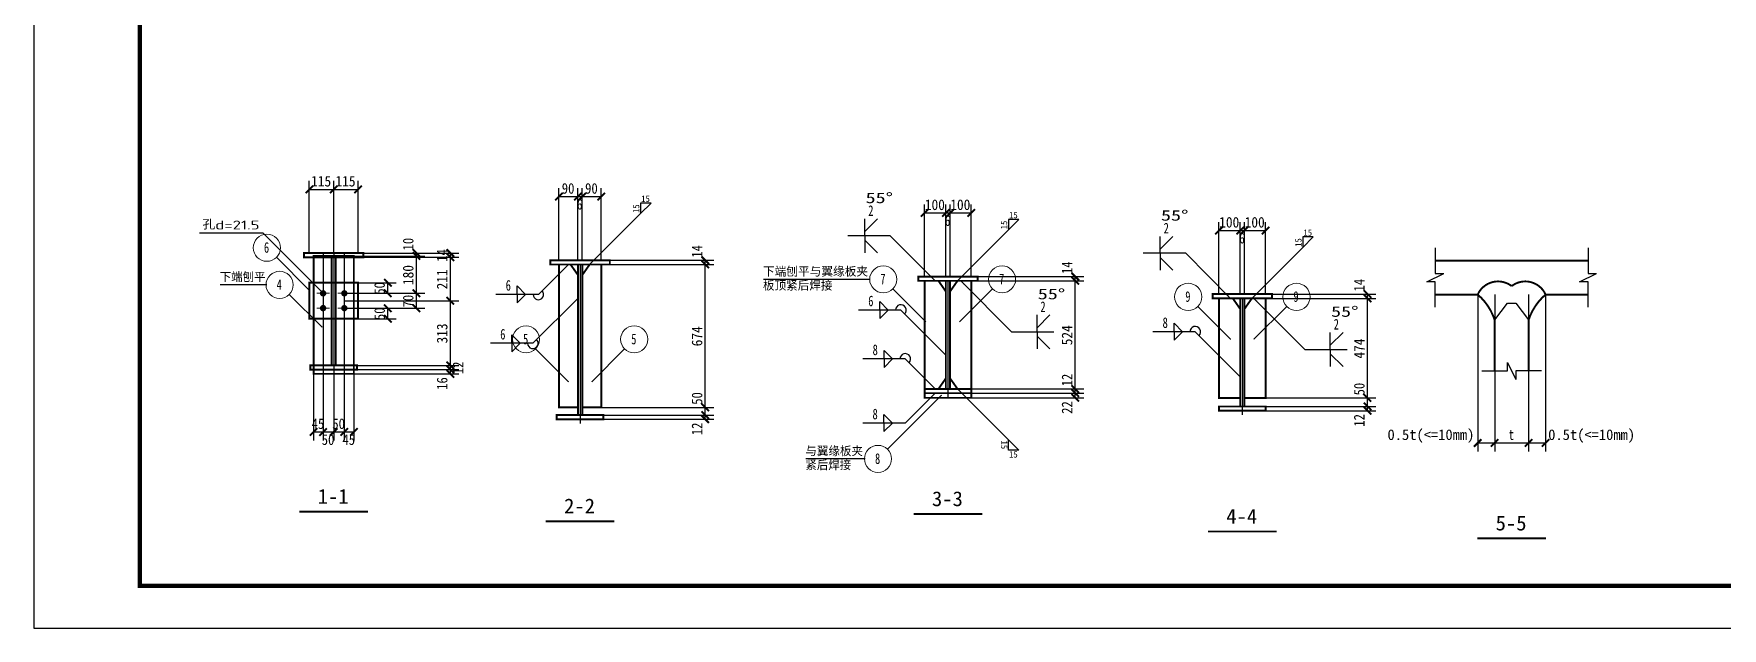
# Model space of a CAD drawing. Extents: x 69728788 to 150163257, y 20675998 to 43663798.
# Drawn here: x 75041786 to 75081585, y 20813997 to 20828019 of the extents above; entities that cross this region are included whole.
import ezdxf
from ezdxf.enums import TextEntityAlignment as Align

# ---------------------------------------------------------------- set-up
doc = ezdxf.new("R2010")
doc.units = 0
doc.header["$LTSCALE"] = 1000
doc.header["$MEASUREMENT"] = 0
doc.linetypes.add('2', pattern=[16, 12.5, -1.5, 0.5, -1.5])
doc.linetypes.add('5', pattern=[5.6, 2, -0.8, 2, -0.8])
for name, color, linetype in [('10', 7, 'CONTINUOUS'), ('320', 2, 'CONTINUOUS'), ('PUB_TITLE', 4, 'CONTINUOUS'), ('尺寸标注', 253, 'CONTINUOUS'), ('焊缝标注', 253, 'CONTINUOUS'), ('螺栓孔标注', 253, 'CONTINUOUS'), ('详图符号', 253, '2')]:
    doc.layers.add(name, color=color, linetype=linetype)
doc.layers.add('编号标注', color=9, linetype='CONTINUOUS', lineweight=18)
doc.styles.add('PkpmHz', font='Pkpmeng', dxfattribs={"width": 0.7, "bigfont": 'hztxt'})

msp = doc.modelspace()

# ---------------------------------------------------------------- linework, layer by layer
at = {"layer": '10', "color": 253}
for p, q in [((75056088.5, 20823776.8), (75056336, 20824024.3)), ((75056336, 20824024.3), (75056088.5, 20824024.3)), ((75056088.5, 20824024.3), (75056088.5, 20823776.8)), ((75054888.5, 20822576.8), (75056088.5, 20823776.8)), ((75064759.6, 20823391.3), (75065007.1, 20823638.8)), ((75065007.1, 20823638.8), (75064759.6, 20823638.8)), ((75064759.6, 20823638.8), (75064759.6, 20823391.3)), ((75063559.6, 20822191.3), (75064759.6, 20823391.3)), ((75071697.9, 20822978.1), (75071945.4, 20823225.6)), ((75071945.4, 20823225.6), (75071697.9, 20823225.6)), ((75071697.9, 20823225.6), (75071697.9, 20822978.1)), ((75070497.9, 20821778.1), (75071697.9, 20822978.1)), ((75063559.6, 20819641.3), (75064759.6, 20818441.3)), ((75064759.6, 20818441.3), (75065007.1, 20818193.8)), ((75064759.6, 20818193.8), (75064759.6, 20818441.3)), ((75065007.1, 20818193.8), (75064759.6, 20818193.8))]:
    msp.add_line(p, q, dxfattribs=at)
at = {"layer": '10', "const_width": 45}
for points in [[(75048045.9, 20816746.8), (75049665.9, 20816746.8)], [(75062524.6, 20816691.3), (75064144.6, 20816691.3)], [(75053853.5, 20816520.9), (75055473.5, 20816520.9)], [(75069462.9, 20816278.1), (75071082.9, 20816278.1)], [(75075810.9, 20816117.7), (75077430.9, 20816117.7)]]:
    msp.add_lwpolyline(points, dxfattribs=at)
at = {"layer": '320', "color": 253}
for p, q in [((75061484.6, 20822226.3), (75058984.6, 20822226.3)), ((75047280.9, 20822096.8), (75046180.9, 20822096.8)), ((75061384.6, 20817991.3), (75059984.6, 20817991.3))]:
    msp.add_line(p, q, dxfattribs=at)
at = {"layer": '320', "color": 2, "linetype": '5'}
for p, q in [((75076220.9, 20821267.7), (75076520.9, 20821667.7)), ((75076520.9, 20821667.7), (75076720.9, 20821667.7)), ((75076720.9, 20821667.7), (75077020.9, 20821267.7))]:
    msp.add_line(p, q, dxfattribs=at)
at = {"layer": '320', "const_width": 45}
for points in [[(75048155.9, 20822846.8), (75049555.9, 20822846.8), (75049555.9, 20822746.8), (75048155.9, 20822746.8), (75048155.9, 20822846.8)], [(75048380.9, 20822776.8), (75049330.9, 20822776.8), (75049330.9, 20819996.8), (75048380.9, 20819996.8), (75048380.9, 20822776.8)], [(75048380.9, 20822746.8), (75049330.9, 20822746.8)], [(75048805.9, 20822746.8), (75048905.9, 20822746.8), (75048905.9, 20820196.8), (75048805.9, 20820196.8), (75048805.9, 20822746.8)], [(75053963.5, 20822676.8), (75055363.5, 20822676.8), (75055363.5, 20822576.8), (75053963.5, 20822576.8), (75053963.5, 20822676.8)], [(75054163.5, 20822576.8), (75054438.5, 20822576.8), (75054613.5, 20822326.8), (75054613.5, 20819206.8), (75054163.5, 20819206.8), (75054163.5, 20822576.8)], [(75054613.5, 20822576.8), (75054713.5, 20822576.8), (75054713.5, 20819026.8), (75054613.5, 20819026.8), (75054613.5, 20822576.8)], [(75054713.5, 20822326.8), (75054888.5, 20822576.8), (75055163.5, 20822576.8), (75055163.5, 20819206.8), (75054713.5, 20819206.8), (75054713.5, 20822326.8)], [(75062634.6, 20822291.3), (75064034.6, 20822291.3), (75064034.6, 20822191.3), (75062634.6, 20822191.3), (75062634.6, 20822291.3)], [(75048280.9, 20822146.8), (75049430.9, 20822146.8), (75049430.9, 20821296.8), (75048280.9, 20821296.8), (75048280.9, 20822146.8)], [(75048380.9, 20822146.8), (75048380.9, 20821296.8)], [(75049330.9, 20822146.8), (75049330.9, 20821296.8)], [(75062784.6, 20822191.3), (75063109.6, 20822191.3), (75063284.6, 20821941.3), (75063284.6, 20819891.3), (75063109.6, 20819641.3), (75062784.6, 20819641.3), (75062784.6, 20822191.3)], [(75063284.6, 20822191.3), (75063384.6, 20822191.3), (75063384.6, 20819641.3), (75063284.6, 20819641.3), (75063284.6, 20822191.3)], [(75063384.6, 20821941.3), (75063559.6, 20822191.3), (75063884.6, 20822191.3), (75063884.6, 20819641.3), (75063559.6, 20819641.3), (75063384.6, 20819891.3), (75063384.6, 20821941.3)], [(75069572.9, 20821878.1), (75070972.9, 20821878.1), (75070972.9, 20821778.1), (75069572.9, 20821778.1), (75069572.9, 20821878.1)], [(75069722.9, 20821778.1), (75070047.9, 20821778.1), (75070222.9, 20821528.1), (75070222.9, 20819428.1), (75069722.9, 20819428.1), (75069722.9, 20821778.1)], [(75070222.9, 20821778.1), (75070322.9, 20821778.1), (75070322.9, 20819228.1), (75070222.9, 20819228.1), (75070222.9, 20821778.1)], [(75070322.9, 20821528.1), (75070497.9, 20821778.1), (75070822.9, 20821778.1), (75070822.9, 20819428.1), (75070322.9, 20819428.1), (75070322.9, 20821528.1)], [(75048305.9, 20820196.8), (75049405.9, 20820196.8), (75049405.9, 20820096.8), (75048305.9, 20820096.8), (75048305.9, 20820196.8)], [(75062784.6, 20819641.3), (75063884.6, 20819641.3), (75063884.6, 20819541.3), (75062784.6, 20819541.3), (75062784.6, 20819641.3)], [(75062784.6, 20819541.3), (75063884.6, 20819541.3), (75063884.6, 20819431.3), (75062784.6, 20819431.3), (75062784.6, 20819541.3)], [(75054113.5, 20819026.8), (75055213.5, 20819026.8), (75055213.5, 20818926.8), (75054113.5, 20818926.8), (75054113.5, 20819026.8)], [(75069722.9, 20819228.1), (75070822.9, 20819228.1), (75070822.9, 20819128.1), (75069722.9, 20819128.1), (75069722.9, 20819228.1)]]:
    msp.add_lwpolyline(points, dxfattribs=at)
at = {"layer": 'PUB_TITLE'}
msp.add_lwpolyline([(75041786, 20813997.1), (75130986, 20813997.1), (75130986, 20855997.1), (75041786, 20855997.1)], close=True, dxfattribs=at)
at = {"layer": 'PUB_TITLE', "const_width": 100}
msp.add_lwpolyline([(75044286, 20814997.1), (75129986, 20814997.1), (75129986, 20854997.1), (75044286, 20854997.1)], close=True, dxfattribs=at)
at = {"layer": '尺寸标注'}
for p, q in [((75048280.9, 20822846.8), (75048280.9, 20824546.8)), ((75048280.9, 20824346.8), (75048855.9, 20824346.8)), ((75048855.9, 20822846.8), (75048855.9, 20824546.8)), ((75048855.9, 20822846.8), (75048855.9, 20824546.8)), ((75048855.9, 20824346.8), (75049430.9, 20824346.8)), ((75049430.9, 20822846.8), (75049430.9, 20824546.8)), ((75054163.5, 20822676.8), (75054163.5, 20824376.8)), ((75054613.5, 20822676.8), (75054613.5, 20824376.8)), ((75054613.5, 20822676.8), (75054613.5, 20824376.8)), ((75054713.5, 20822676.8), (75054713.5, 20824376.8)), ((75054713.5, 20822676.8), (75054713.5, 20824376.8)), ((75055163.5, 20822676.8), (75055163.5, 20824376.8)), ((75054163.5, 20824176.8), (75054613.5, 20824176.8)), ((75054613.5, 20824176.8), (75054713.5, 20824176.8)), ((75054713.5, 20824176.8), (75055163.5, 20824176.8)), ((75062784.6, 20822291.3), (75062784.6, 20823991.3)), ((75063284.6, 20822291.3), (75063284.6, 20823991.3)), ((75063284.6, 20822291.3), (75063284.6, 20823991.3)), ((75063384.6, 20822291.3), (75063384.6, 20823991.3)), ((75063384.6, 20822291.3), (75063384.6, 20823991.3)), ((75063884.6, 20822291.3), (75063884.6, 20823991.3)), ((75062784.6, 20823791.3), (75063284.6, 20823791.3)), ((75063284.6, 20823791.3), (75063384.6, 20823791.3)), ((75063384.6, 20823791.3), (75063884.6, 20823791.3)), ((75069722.9, 20821878.1), (75069722.9, 20823578.1)), ((75070222.9, 20821878.1), (75070222.9, 20823578.1)), ((75070222.9, 20821878.1), (75070222.9, 20823578.1)), ((75070322.9, 20821878.1), (75070322.9, 20823578.1)), ((75070322.9, 20821878.1), (75070322.9, 20823578.1)), ((75070822.9, 20821878.1), (75070822.9, 20823578.1)), ((75069722.9, 20823378.1), (75070222.9, 20823378.1)), ((75070222.9, 20823378.1), (75070322.9, 20823378.1)), ((75070322.9, 20823378.1), (75070822.9, 20823378.1)), ((75049105.9, 20822846.8), (75051005.9, 20822846.8)), ((75049105.9, 20822846.8), (75051805.9, 20822846.8)), ((75049105.9, 20822776.8), (75051005.9, 20822776.8)), ((75049105.9, 20822776.8), (75051005.9, 20822776.8)), ((75049105.9, 20822746.8), (75051805.9, 20822746.8)), ((75049105.9, 20822746.8), (75051805.9, 20822746.8)), ((75050805.9, 20822776.8), (75050805.9, 20822846.8)), ((75050805.9, 20821896.8), (75050805.9, 20822776.8)), ((75051605.9, 20822746.8), (75051605.9, 20822846.8)), ((75051605.9, 20821721.8), (75051605.9, 20822746.8)), ((75055113.5, 20822676.8), (75057813.5, 20822676.8)), ((75057613.5, 20822576.8), (75057613.5, 20822676.8)), ((75055113.5, 20822576.8), (75057813.5, 20822576.8)), ((75055113.5, 20822576.8), (75057813.5, 20822576.8)), ((75057613.5, 20819206.8), (75057613.5, 20822576.8)), ((75063834.6, 20822291.3), (75066534.6, 20822291.3)), ((75066334.6, 20822191.3), (75066334.6, 20822291.3)), ((75049105.9, 20821896.8), (75051005.9, 20821896.8)), ((75049105.9, 20821896.8), (75051005.9, 20821896.8)), ((75049430.9, 20822146.8), (75050330.9, 20822146.8)), ((75049430.9, 20821896.8), (75050330.9, 20821896.8)), ((75050130.9, 20821896.8), (75050130.9, 20822146.8)), ((75050805.9, 20821546.8), (75050805.9, 20821896.8)), ((75063834.6, 20822191.3), (75066534.6, 20822191.3)), ((75063834.6, 20822191.3), (75066534.6, 20822191.3)), ((75066334.6, 20819641.3), (75066334.6, 20822191.3)), ((75070722.9, 20821878.1), (75073422.9, 20821878.1)), ((75073222.9, 20821778.1), (75073222.9, 20821878.1)), ((75075820.9, 20821867.7), (75075820.9, 20818167.7)), ((75076220.9, 20821867.7), (75076220.9, 20818167.7)), ((75076220.9, 20821867.7), (75076220.9, 20818167.7)), ((75077020.9, 20821867.7), (75077020.9, 20818167.7)), ((75077020.9, 20821867.7), (75077020.9, 20818167.7)), ((75077420.9, 20821867.7), (75077420.9, 20818167.7)), ((75049105.9, 20821721.8), (75051805.9, 20821721.8)), ((75049105.9, 20821721.8), (75051805.9, 20821721.8)), ((75049105.9, 20821546.8), (75051005.9, 20821546.8)), ((75049430.9, 20821546.8), (75050330.9, 20821546.8)), ((75050130.9, 20821296.8), (75050130.9, 20821546.8)), ((75051605.9, 20820196.8), (75051605.9, 20821721.8)), ((75070722.9, 20821778.1), (75073422.9, 20821778.1)), ((75070722.9, 20821778.1), (75073422.9, 20821778.1)), ((75073222.9, 20819428.1), (75073222.9, 20821778.1)), ((75049430.9, 20821296.8), (75050330.9, 20821296.8)), ((75048380.9, 20820126.8), (75048380.9, 20818426.8)), ((75048605.9, 20820126.8), (75048605.9, 20818426.8)), ((75048605.9, 20820126.8), (75048605.9, 20818426.8)), ((75048855.9, 20820126.8), (75048855.9, 20818426.8)), ((75048855.9, 20820126.8), (75048855.9, 20818426.8)), ((75049105.9, 20820196.8), (75051805.9, 20820196.8)), ((75049105.9, 20820196.8), (75051805.9, 20820196.8)), ((75049105.9, 20820126.8), (75049105.9, 20818426.8)), ((75049105.9, 20820126.8), (75049105.9, 20818426.8)), ((75049105.9, 20820096.8), (75051805.9, 20820096.8)), ((75049105.9, 20820096.8), (75051805.9, 20820096.8)), ((75049105.9, 20819996.8), (75051805.9, 20819996.8)), ((75049330.9, 20820126.8), (75049330.9, 20818426.8)), ((75051605.9, 20820096.8), (75051605.9, 20820196.8)), ((75051605.9, 20819996.8), (75051605.9, 20820096.8)), ((75063834.6, 20819641.3), (75066534.6, 20819641.3)), ((75063834.6, 20819641.3), (75066534.6, 20819641.3)), ((75063834.6, 20819541.3), (75066534.6, 20819541.3)), ((75063834.6, 20819541.3), (75066534.6, 20819541.3)), ((75063834.6, 20819431.3), (75066534.6, 20819431.3)), ((75066334.6, 20819541.3), (75066334.6, 20819641.3)), ((75066334.6, 20819431.3), (75066334.6, 20819541.3)), ((75055113.5, 20819206.8), (75057813.5, 20819206.8)), ((75055113.5, 20819206.8), (75057813.5, 20819206.8)), ((75057613.5, 20819026.8), (75057613.5, 20819206.8)), ((75070722.9, 20819428.1), (75073422.9, 20819428.1)), ((75070722.9, 20819428.1), (75073422.9, 20819428.1)), ((75070722.9, 20819228.1), (75073422.9, 20819228.1)), ((75070722.9, 20819228.1), (75073422.9, 20819228.1)), ((75070722.9, 20819128.1), (75073422.9, 20819128.1)), ((75073222.9, 20819228.1), (75073222.9, 20819428.1)), ((75073222.9, 20819128.1), (75073222.9, 20819228.1)), ((75055113.5, 20819026.8), (75057813.5, 20819026.8)), ((75055113.5, 20819026.8), (75057813.5, 20819026.8)), ((75055113.5, 20818926.8), (75057813.5, 20818926.8)), ((75057613.5, 20818926.8), (75057613.5, 20819026.8)), ((75048380.9, 20818626.8), (75048605.9, 20818626.8)), ((75048605.9, 20818626.8), (75048855.9, 20818626.8)), ((75048855.9, 20818626.8), (75049105.9, 20818626.8)), ((75049105.9, 20818626.8), (75049330.9, 20818626.8)), ((75075820.9, 20818367.7), (75076220.9, 20818367.7)), ((75076220.9, 20818367.7), (75077020.9, 20818367.7)), ((75077020.9, 20818367.7), (75077420.9, 20818367.7))]:
    msp.add_line(p, q, dxfattribs=at)
at = {"layer": '尺寸标注', "const_width": 45}
for points in [[(75048192.5, 20824258.5), (75048369.3, 20824435.2)], [(75048767.5, 20824258.5), (75048944.3, 20824435.2)], [(75048767.5, 20824258.5), (75048944.3, 20824435.2)], [(75049342.5, 20824258.5), (75049519.3, 20824435.2)], [(75054075.1, 20824088.4), (75054251.9, 20824265.2)], [(75054525.1, 20824088.4), (75054701.9, 20824265.2)], [(75054525.1, 20824088.4), (75054701.9, 20824265.2)], [(75054625.1, 20824088.4), (75054801.9, 20824265.2)], [(75054625.1, 20824088.4), (75054801.9, 20824265.2)], [(75055075.1, 20824088.4), (75055251.9, 20824265.2)], [(75062696.3, 20823702.9), (75062873, 20823879.7)], [(75063196.3, 20823702.9), (75063373, 20823879.7)], [(75063196.3, 20823702.9), (75063373, 20823879.7)], [(75063296.3, 20823702.9), (75063473, 20823879.7)], [(75063296.3, 20823702.9), (75063473, 20823879.7)], [(75063796.3, 20823702.9), (75063973, 20823879.7)], [(75069634.5, 20823289.8), (75069811.3, 20823466.5)], [(75070134.5, 20823289.8), (75070311.3, 20823466.5)], [(75070134.5, 20823289.8), (75070311.3, 20823466.5)], [(75070234.5, 20823289.8), (75070411.3, 20823466.5)], [(75070234.5, 20823289.8), (75070411.3, 20823466.5)], [(75070734.5, 20823289.8), (75070911.3, 20823466.5)], [(75050717.5, 20822935.2), (75050894.3, 20822758.5)], [(75050717.5, 20822865.2), (75050894.3, 20822688.5)], [(75050717.5, 20822865.2), (75050894.3, 20822688.5)], [(75051517.5, 20822935.2), (75051694.3, 20822758.5)], [(75051517.5, 20822835.2), (75051694.3, 20822658.5)], [(75051517.5, 20822835.2), (75051694.3, 20822658.5)], [(75057525.1, 20822765.2), (75057701.9, 20822588.4)], [(75057525.1, 20822665.2), (75057701.9, 20822488.4)], [(75057525.1, 20822665.2), (75057701.9, 20822488.4)], [(75050042.5, 20822235.2), (75050219.3, 20822058.5)], [(75066246.3, 20822379.7), (75066423, 20822202.9)], [(75066246.3, 20822279.7), (75066423, 20822102.9)], [(75066246.3, 20822279.7), (75066423, 20822102.9)], [(75050042.5, 20821985.2), (75050219.3, 20821808.5)], [(75050717.5, 20821985.2), (75050894.3, 20821808.5)], [(75050717.5, 20821985.2), (75050894.3, 20821808.5)], [(75051517.5, 20821810.2), (75051694.3, 20821633.5)], [(75051517.5, 20821810.2), (75051694.3, 20821633.5)], [(75073134.5, 20821966.5), (75073311.3, 20821789.8)], [(75073134.5, 20821866.5), (75073311.3, 20821689.8)], [(75073134.5, 20821866.5), (75073311.3, 20821689.8)], [(75050042.5, 20821635.2), (75050219.3, 20821458.5)], [(75050717.5, 20821635.2), (75050894.3, 20821458.5)], [(75050042.5, 20821385.2), (75050219.3, 20821208.5)], [(75051517.5, 20820285.2), (75051694.3, 20820108.5)], [(75051517.5, 20820285.2), (75051694.3, 20820108.5)], [(75051517.5, 20820185.2), (75051694.3, 20820008.5)], [(75051517.5, 20820185.2), (75051694.3, 20820008.5)], [(75051517.5, 20820085.2), (75051694.3, 20819908.5)], [(75066246.3, 20819729.7), (75066423, 20819552.9)], [(75066246.3, 20819729.7), (75066423, 20819552.9)], [(75066246.3, 20819629.7), (75066423, 20819452.9)], [(75066246.3, 20819629.7), (75066423, 20819452.9)], [(75066246.3, 20819519.7), (75066423, 20819342.9)], [(75073134.5, 20819516.5), (75073311.3, 20819339.8)], [(75073134.5, 20819516.5), (75073311.3, 20819339.8)], [(75057525.1, 20819295.2), (75057701.9, 20819118.4)], [(75057525.1, 20819295.2), (75057701.9, 20819118.4)], [(75057525.1, 20819115.2), (75057701.9, 20818938.4)], [(75057525.1, 20819115.2), (75057701.9, 20818938.4)], [(75057525.1, 20819015.2), (75057701.9, 20818838.4)], [(75073134.5, 20819316.5), (75073311.3, 20819139.8)], [(75073134.5, 20819316.5), (75073311.3, 20819139.8)], [(75073134.5, 20819216.5), (75073311.3, 20819039.8)], [(75048292.5, 20818538.5), (75048469.3, 20818715.2)], [(75048517.5, 20818538.5), (75048694.3, 20818715.2)], [(75048517.5, 20818538.5), (75048694.3, 20818715.2)], [(75048767.5, 20818538.5), (75048944.3, 20818715.2)], [(75048767.5, 20818538.5), (75048944.3, 20818715.2)], [(75049017.5, 20818538.5), (75049194.3, 20818715.2)], [(75049017.5, 20818538.5), (75049194.3, 20818715.2)], [(75049242.5, 20818538.5), (75049419.3, 20818715.2)], [(75075732.5, 20818279.3), (75075909.3, 20818456)], [(75076132.5, 20818279.3), (75076309.3, 20818456)], [(75076132.5, 20818279.3), (75076309.3, 20818456)], [(75076932.5, 20818279.3), (75077109.3, 20818456)], [(75076932.5, 20818279.3), (75077109.3, 20818456)], [(75077332.5, 20818279.3), (75077509.3, 20818456)]]:
    msp.add_lwpolyline(points, dxfattribs=at)
at = {"layer": '焊缝标注'}
for p, q in [((75061375.3, 20823253.2), (75061375.3, 20823653.2)), ((75061375.3, 20823353.2), (75061675.3, 20823653.2)), ((75061975.3, 20823253.2), (75060975.3, 20823253.2)), ((75061375.3, 20823253.2), (75061375.3, 20822853.2)), ((75061375.3, 20823153.2), (75061675.3, 20822853.2)), ((75063034.6, 20822191.3), (75061975.3, 20823253.2)), ((75068338.5, 20822840.1), (75068338.5, 20823240.1)), ((75068338.5, 20822940.1), (75068638.5, 20823240.1)), ((75068938.5, 20822840.1), (75067938.5, 20822840.1)), ((75068338.5, 20822840.1), (75068338.5, 20822440.1)), ((75068338.5, 20822740.1), (75068638.5, 20822440.1)), ((75069997.9, 20821778.1), (75068938.5, 20822840.1)), ((75054388.5, 20822576.8), (75053680, 20821871.1)), ((75053680, 20821871.1), (75052680, 20821871.1)), ((75053380, 20821871.1), (75053180, 20822071.1)), ((75053180, 20821871.1), (75053180, 20822071.1)), ((75053380, 20821871.1), (75053180, 20821671.1)), ((75053180, 20821871.1), (75053180, 20821671.1)), ((75063634.6, 20822191.3), (75064833.4, 20820985.8)), ((75054613.5, 20821776.8), (75053550.7, 20820718.3)), ((75062225.3, 20821503.2), (75061225.3, 20821503.2)), ((75061925.3, 20821503.2), (75061725.3, 20821703.2)), ((75061725.3, 20821503.2), (75061725.3, 20821703.2)), ((75061925.3, 20821503.2), (75061725.3, 20821303.2)), ((75061725.3, 20821503.2), (75061725.3, 20821303.2)), ((75063284.6, 20820441.3), (75062225.3, 20821503.2)), ((75070547.9, 20821778.1), (75071746.6, 20820572.7)), ((75065433.4, 20820985.8), (75065433.4, 20821385.8)), ((75065433.4, 20821085.8), (75065733.4, 20821385.8)), ((75068863.5, 20820990.1), (75068663.5, 20821190.1)), ((75068663.5, 20820990.1), (75068663.5, 20821190.1)), ((75053550.7, 20820718.3), (75052550.7, 20820718.3)), ((75053250.7, 20820718.3), (75053050.7, 20820918.3)), ((75053050.7, 20820718.3), (75053050.7, 20820918.3)), ((75053250.7, 20820718.3), (75053050.7, 20820518.3)), ((75053050.7, 20820718.3), (75053050.7, 20820518.3)), ((75064833.4, 20820985.8), (75065833.4, 20820985.8)), ((75065433.4, 20820985.8), (75065433.4, 20820585.8)), ((75065433.4, 20820885.8), (75065733.4, 20820585.8)), ((75069163.5, 20820990.1), (75068163.5, 20820990.1)), ((75068863.5, 20820990.1), (75068663.5, 20820790.1)), ((75068663.5, 20820990.1), (75068663.5, 20820790.1)), ((75070222.9, 20819928.1), (75069163.5, 20820990.1)), ((75072346.6, 20820572.7), (75072346.6, 20820972.7)), ((75072346.6, 20820672.7), (75072646.6, 20820972.7)), ((75062328.4, 20820349.2), (75061328.4, 20820349.2)), ((75062028.4, 20820349.2), (75061828.4, 20820549.2)), ((75061828.4, 20820349.2), (75061828.4, 20820549.2)), ((75062028.4, 20820349.2), (75061828.4, 20820149.2)), ((75061828.4, 20820349.2), (75061828.4, 20820149.2)), ((75063034.6, 20819641.3), (75062328.4, 20820349.2)), ((75071746.6, 20820572.7), (75072746.6, 20820572.7)), ((75072346.6, 20820572.7), (75072346.6, 20820172.7)), ((75072346.6, 20820472.7), (75072646.6, 20820172.7)), ((75063034.6, 20819541.3), (75062326.1, 20818835.6)), ((75062026.1, 20818835.6), (75061826.1, 20819035.6)), ((75061826.1, 20818835.6), (75061826.1, 20819035.6)), ((75062326.1, 20818835.6), (75061326.1, 20818835.6)), ((75062026.1, 20818835.6), (75061826.1, 20818635.6)), ((75061826.1, 20818835.6), (75061826.1, 20818635.6))]:
    msp.add_line(p, q, dxfattribs=at)
at = {"layer": '焊缝标注', "const_width": 75}
for points in [[(75048643.4, 20821896.8, 1), (75048568.4, 20821896.8, 1), (75048643.4, 20821896.8, 1)], [(75048643.4, 20821896.8, 1), (75048568.4, 20821896.8, 1), (75048643.4, 20821896.8, 1)], [(75049143.4, 20821896.8, 1), (75049068.4, 20821896.8, 1), (75049143.4, 20821896.8, 1)], [(75049143.4, 20821896.8, 1), (75049068.4, 20821896.8, 1), (75049143.4, 20821896.8, 1)], [(75048643.4, 20821546.8, 1), (75048568.4, 20821546.8, 1), (75048643.4, 20821546.8, 1)], [(75048643.4, 20821546.8, 1), (75048568.4, 20821546.8, 1), (75048643.4, 20821546.8, 1)], [(75049143.4, 20821546.8, 1), (75049068.4, 20821546.8, 1), (75049143.4, 20821546.8, 1)], [(75049143.4, 20821546.8, 1), (75049068.4, 20821546.8, 1), (75049143.4, 20821546.8, 1)]]:
    msp.add_lwpolyline(points, format="xyb", dxfattribs=at)
at = {"layer": '焊缝标注'}
for centre, start, end in [((75053680, 20821871.1), 180, 44.88593), ((75062225.3, 20821503.2), 314.93155, 180), ((75069163.5, 20820990.1), 314.93155, 180), ((75053550.7, 20820718.3), 180, 44.88593), ((75062328.4, 20820349.2), 314.93155, 180)]:
    msp.add_arc(centre, 125, start, end, dxfattribs=at)
for points in [[(75054388.5, 20822576.8), (75054307, 20822516.9), (75054328.2, 20822495.6)], [(75063034.6, 20822191.3), (75062974.6, 20822272.7), (75062953.4, 20822251.5)], [(75063634.6, 20822191.3), (75063694.5, 20822109.8), (75063715.8, 20822130.9)], [(75069997.9, 20821778.1), (75069937.9, 20821859.5), (75069916.6, 20821838.3)], [(75054613.5, 20821776.8), (75054532, 20821716.9), (75054553.2, 20821695.6)], [(75070547.9, 20821778.1), (75070607.8, 20821696.7), (75070629, 20821717.8)], [(75063284.6, 20820441.3), (75063224.6, 20820522.7), (75063203.4, 20820501.5)], [(75070222.9, 20819928.1), (75070162.9, 20820009.5), (75070141.6, 20819988.3)], [(75063034.6, 20819541.3), (75062953.2, 20819481.3), (75062974.4, 20819460.1)], [(75063034.6, 20819641.3), (75062974.6, 20819722.7), (75062953.4, 20819701.5)]]:
    msp.add_solid(points, dxfattribs=at)
at = {"layer": '编号标注'}
for p, q in [((75048280.9, 20821971.8), (75047507.2, 20822745.6)), ((75048580.9, 20821096.8), (75047807.2, 20821870.6)), ((75048455.9, 20821896.8), (75048755.9, 20821896.8)), ((75048605.9, 20822046.8), (75048605.9, 20821746.8)), ((75048955.9, 20821896.8), (75049255.9, 20821896.8)), ((75049105.9, 20822046.8), (75049105.9, 20821746.8)), ((75062809.6, 20821226.3), (75062035.9, 20822000)), ((75063609.6, 20821226.3), (75064383.4, 20822000)), ((75048455.9, 20821546.8), (75048755.9, 20821546.8)), ((75048605.9, 20821696.8), (75048605.9, 20821396.8)), ((75048955.9, 20821546.8), (75049255.9, 20821546.8)), ((75049105.9, 20821696.8), (75049105.9, 20821396.8)), ((75069997.9, 20820813.1), (75069224.1, 20821586.9)), ((75070547.9, 20820813.1), (75071321.6, 20821586.9)), ((75054388.5, 20819811.8), (75053614.7, 20820585.5)), ((75054938.5, 20819811.8), (75055712.2, 20820585.5)), ((75063184.6, 20819491.3), (75061910.9, 20818217.5))]:
    msp.add_line(p, q, dxfattribs=at)
at = {"layer": '编号标注', "const_width": 10}
for points in [[(75048285.9, 20821971.8, 1), (75048275.9, 20821971.8, 1), (75048285.9, 20821971.8, 1)], [(75048585.9, 20821096.8, 1), (75048575.9, 20821096.8, 1), (75048585.9, 20821096.8, 1)], [(75062814.6, 20821226.3, 1), (75062804.6, 20821226.3, 1), (75062814.6, 20821226.3, 1)], [(75063614.6, 20821226.3, 1), (75063604.6, 20821226.3, 1), (75063614.6, 20821226.3, 1)], [(75070002.9, 20820813.1, 1), (75069992.9, 20820813.1, 1), (75070002.9, 20820813.1, 1)], [(75070552.9, 20820813.1, 1), (75070542.9, 20820813.1, 1), (75070552.9, 20820813.1, 1)], [(75054393.5, 20819811.8, 1), (75054383.5, 20819811.8, 1), (75054393.5, 20819811.8, 1)], [(75054943.5, 20819811.8, 1), (75054933.5, 20819811.8, 1), (75054943.5, 20819811.8, 1)], [(75063189.6, 20819491.3, 1), (75063179.6, 20819491.3, 1), (75063189.6, 20819491.3, 1)]]:
    msp.add_lwpolyline(points, format="xyb", dxfattribs=at)
at = {"layer": '编号标注'}
for centre in [(75047280.9, 20822971.8), (75047580.9, 20822096.8), (75061809.6, 20822226.3), (75064609.6, 20822226.3), (75068997.9, 20821813.1), (75071547.9, 20821813.1), (75053388.5, 20820811.8), (75055938.5, 20820811.8), (75061684.6, 20817991.3)]:
    msp.add_circle(centre, 320, dxfattribs=at)
at = {"layer": '螺栓孔标注'}
for p, q in [((75047193.4, 20823312.8), (75045693.4, 20823312.8)), ((75048605.9, 20821896.8), (75047193.4, 20823312.8))]:
    msp.add_line(p, q, dxfattribs=at)
at = {"layer": '螺栓孔标注', "const_width": 10}
msp.add_lwpolyline([(75048610.9, 20821896.8, 1), (75048600.9, 20821896.8, 1), (75048610.9, 20821896.8, 1)], format="xyb", dxfattribs=at)
at = {"layer": '详图符号'}
for p, q in [((75048605.9, 20822846.8), (75048605.9, 20820096.8)), ((75048855.9, 20822846.8), (75048855.9, 20820096.8)), ((75049105.9, 20822846.8), (75049105.9, 20820096.8)), ((75074820.9, 20822967.7), (75074820.9, 20822367.7)), ((75078420.9, 20822967.7), (75078420.9, 20822367.7)), ((75054663.5, 20822576.8), (75054663.5, 20818826.8)), ((75074620.9, 20822167.7), (75075020.9, 20822367.7)), ((75074820.9, 20822367.7), (75075020.9, 20822367.7)), ((75078220.9, 20822167.7), (75078620.9, 20822367.7)), ((75078420.9, 20822367.7), (75078620.9, 20822367.7)), ((75063334.6, 20822191.3), (75063334.6, 20819441.3)), ((75074820.9, 20822167.7), (75074620.9, 20822167.7)), ((75074820.9, 20821567.7), (75074820.9, 20822167.7)), ((75078420.9, 20822167.7), (75078220.9, 20822167.7)), ((75078420.9, 20821567.7), (75078420.9, 20822167.7)), ((75070272.9, 20821778.1), (75070272.9, 20819028.1)), ((75076520.9, 20820067.7), (75076520.9, 20820267.7)), ((75076520.9, 20820267.7), (75076720.9, 20819867.7)), ((75075920.9, 20820067.7), (75076520.9, 20820067.7)), ((75077320.9, 20820067.7), (75076720.9, 20820067.7)), ((75076720.9, 20820067.7), (75076720.9, 20819867.7))]:
    msp.add_line(p, q, dxfattribs=at)
at = {"layer": '详图符号', "color": 2, "const_width": 45}
for points in [[(75074820.9, 20822667.7), (75078420.9, 20822667.7)], [(75074820.9, 20821867.7), (75075820.9, 20821867.7)], [(75077420.9, 20821867.7), (75078420.9, 20821867.7)], [(75076220.9, 20821267.7), (75076220.9, 20820067.7)], [(75077020.9, 20821267.7), (75077020.9, 20820067.7)]]:
    msp.add_lwpolyline(points, dxfattribs=at)
at = {"layer": '详图符号', "const_width": 45}
for points in [[(75076620.9, 20822067.7, 0.4850713), (75075820.9, 20821867.7, 0.4850713)], [(75076220.9, 20821267.7, 0.1386751), (75075820.9, 20821867.7, 0.1386751)], [(75077420.9, 20821867.7, 0.4850713), (75076620.9, 20822067.7, 0.4850713)], [(75077420.9, 20821867.7, 0.1386751), (75077020.9, 20821267.7, 0.1386751)]]:
    msp.add_lwpolyline(points, format="xyb", dxfattribs=at)

# ---------------------------------------------------------------- texts
at = {"layer": '10', "color": 253}
for rotation, width, p, p2 in [(90, 1.178663, (75056059, 20823792.6), (75056059, 20823996.6)), (90, 1.178663, (75064730.1, 20823407), (75064730.1, 20823611)), (90, 1.178663, (75071668.4, 20822993.9), (75071668.4, 20823197.9)), (270, 1.178667, (75064589.1, 20818425.5), (75064589.1, 20818221.5))]:
    msp.add_text('15', height=150, rotation=rotation, dxfattribs=dict(at, width=width)).set_placement(p, p2, align=Align.FIT)
at = {"layer": '10', "color": 253, "width": 1.178672}
for p, p2 in [((75056104.2, 20824053.8), (75056308.2, 20824053.8)), ((75064775.4, 20823668.3), (75064979.4, 20823668.3)), ((75071713.6, 20823255.1), (75071917.6, 20823255.1)), ((75064775.4, 20818023.3), (75064979.4, 20818023.3))]:
    msp.add_text('15', height=150, dxfattribs=at).set_placement(p, p2, align=Align.FIT)
at = {"layer": '10'}
for s, width, p, p2 in [('1-1', 1.152218, (75048477.9, 20816932.3), (75049206.9, 20816932.3)), ('2-2', 0.902572, (75054285.5, 20816706.4), (75055014.5, 20816706.4)), ('3-3', 0.902572, (75062956.6, 20816876.8), (75063685.6, 20816876.8)), ('4-4', 0.887776, (75069894.9, 20816463.6), (75070623.9, 20816463.6)), ('5-5', 0.902572, (75076242.9, 20816303.2), (75076971.9, 20816303.2))]:
    msp.add_text(s, height=350, dxfattribs=dict(at, width=width)).set_placement(p, p2, align=Align.FIT)
at = {"layer": '尺寸标注'}
for s, width, p, p2 in [('115', 1.068259, (75048323.4, 20824416.8), (75048795.9, 20824416.8)), ('115', 1.068259, (75048898.4, 20824416.8), (75049370.9, 20824416.8)), ('90', 0.910002, (75054231, 20824246.8), (75054528.5, 20824246.8)), ('90', 0.910002, (75054781, 20824246.8), (75055078.5, 20824246.8)), ('6', 0.980005, (75054593.5, 20823871.8), (75054716, 20823871.8)), ('100', 0.982801, (75062789.6, 20823861.3), (75063262.1, 20823861.3)), ('100', 0.982801, (75063389.6, 20823861.3), (75063862.1, 20823861.3)), ('6', 0.980005, (75063264.6, 20823486.3), (75063387.1, 20823486.3)), ('100', 0.982801, (75069727.9, 20823448.1), (75070200.4, 20823448.1)), ('100', 0.982801, (75070327.9, 20823448.1), (75070800.4, 20823448.1)), ('6', 0.980005, (75070202.9, 20823073.1), (75070325.4, 20823073.1)), ('45', 0.909997, (75048335.9, 20818696.8), (75048633.4, 20818696.8)), ('50', 0.909997, (75048823.4, 20818696.8), (75049120.9, 20818696.8)), ('0.5t(<=10mm)', 0.963529, (75073694.7, 20818437.7), (75075742.2, 20818437.7)), ('t', 1.592498, (75076550.9, 20818437.7), (75076673.4, 20818437.7)), ('0.5t(<=10mm)', 0.963529, (75077482.2, 20818437.7), (75079529.7, 20818437.7)), ('50', 0.909997, (75048573.4, 20818321.8), (75048870.9, 20818321.8)), ('45', 0.909997, (75049060.9, 20818321.8), (75049358.4, 20818321.8))]:
    msp.add_text(s, height=250, dxfattribs=dict(at, width=width)).set_placement(p, p2, align=Align.FIT)
for s, width, p, p2 in [('10', 1.03133, (75050735.9, 20822908.1), (75050735.9, 20823205.6)), ('14', 0.998061, (75057543.5, 20822738.1), (75057543.5, 20823035.6)), ('14', 0.998061, (75051535.9, 20822639.3), (75051535.9, 20822936.8)), ('14', 0.998061, (75066264.6, 20822352.5), (75066264.6, 20822650)), ('180', 0.982801, (75050735.9, 20822091.8), (75050735.9, 20822564.3)), ('211', 1.198534, (75051535.9, 20821989.3), (75051535.9, 20822461.8)), ('14', 0.998061, (75073152.9, 20821939.4), (75073152.9, 20822236.9)), ('50', 0.909997, (75050060.9, 20821864.3), (75050060.9, 20822161.8)), ('70', 0.909997, (75050735.9, 20821564.3), (75050735.9, 20821861.8)), ('50', 0.909997, (75050060.9, 20821264.3), (75050060.9, 20821561.8)), ('313', 0.982798, (75051535.9, 20820714.3), (75051535.9, 20821186.8)), ('674', 0.893456, (75057543.5, 20820646.8), (75057543.5, 20821119.3)), ('524', 0.893453, (75066264.6, 20820671.3), (75066264.6, 20821143.8)), ('474', 0.893453, (75073152.9, 20820358.1), (75073152.9, 20820830.6)), ('12', 1.03133, (75051910.9, 20819989.3), (75051910.9, 20820286.8)), ('16', 1.066893, (75051535.9, 20819620.6), (75051535.9, 20819918.1)), ('12', 1.03133, (75066264.6, 20819702.5), (75066264.6, 20820000)), ('50', 0.909997, (75057543.5, 20819268.1), (75057543.5, 20819565.6)), ('50', 0.909997, (75073152.9, 20819489.4), (75073152.9, 20819786.9)), ('22', 0.910002, (75066264.6, 20819055), (75066264.6, 20819352.5)), ('12', 1.03133, (75073152.9, 20818751.9), (75073152.9, 20819049.4)), ('12', 1.03133, (75057543.5, 20818550.6), (75057543.5, 20818848.1))]:
    msp.add_text(s, height=250, rotation=90, dxfattribs=dict(at, width=width)).set_placement(p, p2, align=Align.FIT)
at = {"layer": '焊缝标注'}
for s, width, p, p2 in [('55°', 1.683494, (75061392.8, 20824023.2), (75062040.3, 20824023.2)), ('2', 0.909982, (75061455.3, 20823723.2), (75061577.8, 20823723.2)), ('55°', 1.683494, (75068356, 20823610.1), (75069003.5, 20823610.1)), ('2', 0.909982, (75068418.5, 20823310.1), (75068541, 20823310.1)), ('6', 0.980005, (75052910, 20821961.1), (75053032.5, 20821961.1)), ('6', 0.97998, (75061455.3, 20821593.2), (75061577.8, 20821593.2)), ('55°', 1.683502, (75065450.9, 20821755.8), (75066098.4, 20821755.8)), ('2', 0.910005, (75065513.4, 20821455.8), (75065635.9, 20821455.8)), ('55°', 1.683502, (75072364.1, 20821342.7), (75073011.6, 20821342.7)), ('6', 0.980005, (75052780.7, 20820808.3), (75052903.2, 20820808.3)), ('8', 0.909982, (75068393.5, 20821080.1), (75068516, 20821080.1)), ('2', 0.910005, (75072426.6, 20821042.7), (75072549.1, 20821042.7)), ('8', 0.909982, (75061558.4, 20820439.2), (75061680.9, 20820439.2)), ('8', 0.910005, (75061556.1, 20818925.6), (75061678.6, 20818925.6))]:
    msp.add_text(s, height=250, dxfattribs=dict(at, width=width)).set_placement(p, p2, align=Align.FIT)
at = {"layer": '焊缝标注', "style": 'PkpmHz'}
for s, width, p, p2 in [('孔d=21.5', 1.235802, (75045760.9, 20823402.8), (75047108.4, 20823402.8)), ('下端刨平', 1.311737, (75046169.9, 20822162.8), (75047247.9, 20822162.8)), ('下端刨平与翼缘板夹', 1.322683, (75058973.6, 20822292.3), (75061451.6, 20822292.3)), ('板顶紧后焊接', 1.310315, (75058973.6, 20821962.3), (75060611.6, 20821962.3)), ('与翼缘板夹', 1.314025, (75059973.6, 20818057.3), (75061331.6, 20818057.3)), ('紧后焊接', 1.298672, (75059973.6, 20817727.3), (75061051.6, 20817727.3))]:
    msp.add_text(s, height=210, dxfattribs=dict(at, width=width)).set_placement(p, p2, align=Align.FIT)
at = {"layer": '编号标注'}
for s, width, p, p2 in [('6', 0.979993, (75047210.9, 20822854.3), (75047333.4, 20822854.3)), ('4', 0.849327, (75047510.9, 20821979.3), (75047633.4, 20821979.3)), ('7', 0.910005, (75061739.6, 20822108.8), (75061862.1, 20822108.8)), ('7', 0.910005, (75064539.6, 20822108.8), (75064662.1, 20822108.8)), ('9', 0.980005, (75068927.9, 20821695.6), (75069050.4, 20821695.6)), ('9', 0.980005, (75071477.9, 20821695.6), (75071600.4, 20821695.6)), ('5', 0.910005, (75053318.5, 20820694.3), (75053441, 20820694.3)), ('5', 0.910005, (75055868.5, 20820694.3), (75055991, 20820694.3)), ('8', 0.910005, (75061614.6, 20817873.8), (75061737.1, 20817873.8))]:
    msp.add_text(s, height=250, dxfattribs=dict(at, width=width)).set_placement(p, p2, align=Align.FIT)

doc.saveas('drawing.dxf')
